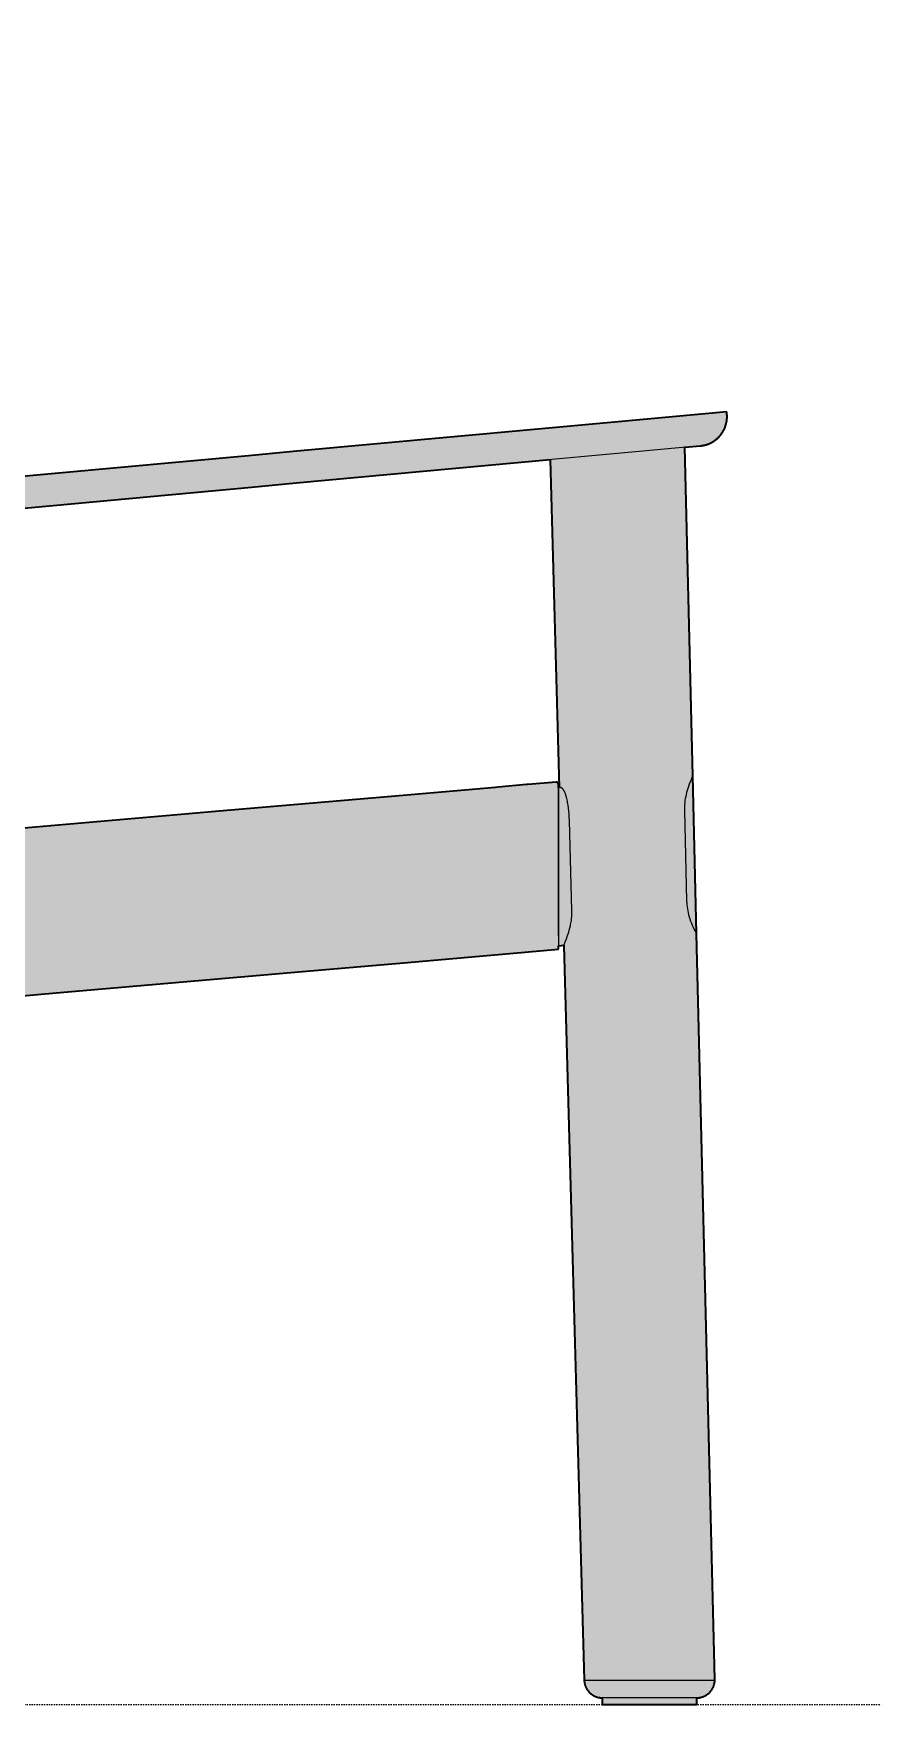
# Model space of a CAD drawing. Header units: millimetres. Extents: x 0 to 1829, y -942 to 742.
# Drawn here: x 1452 to 1829, y 0 to 742 of the extents above; entities that cross this region are included whole.
import ezdxf

# ---------------------------------------------------------------- set-up
doc = ezdxf.new("R2010")
doc.units = ezdxf.units.MM
doc.linetypes.add('Dots', pattern=[1, 0, -1])
doc.layers.add('Blocks', color=7, linetype='Continuous')
doc.layers.add('Blocks$Fill', color=7, linetype='Continuous', true_color=0xffffff)
for name, color, linetype, lineweight, true_color in [('Blocks$Inner', 7, 'Continuous', 25, 0x007f00), ('Blocks$Outline', 7, 'Continuous', 35, 0xff3f3f), ('Groud', 7, 'Dots', 25, 0x243775)]:
    doc.layers.add(name, color=color, linetype=linetype, lineweight=lineweight, true_color=true_color)

# ---------------------------------------------------------------- blocks, each defined once
blk = doc.blocks.new('Bernard Lounge Chair Side')
at = {"layer": 'Blocks$Fill', "extrusion": (0, 0, -1)}
h = blk.add_hatch(color=256, dxfattribs=at)
h.paths.add_polyline_path([(-79.19, 741.76), (-79.13, 741.76), (-79.06, 741.76), (-78.99, 741.75), (-78.92, 741.75), (-78.85, 741.74), (-78.78, 741.74), (-78.71, 741.73), (-78.64, 741.72), (-78.57, 741.71), (-78.43, 741.68), (-78.28, 741.65), (-78.13, 741.61), (-77.98, 741.57), (-77.82, 741.53), (-77.67, 741.47), (-77.34, 741.35), (-77.01, 741.22), (-76.68, 741.09), (-76.36, 740.94), (-76.04, 740.79), (-75.72, 740.63), (-75.41, 740.47), (-75.1, 740.29), (-74.8, 740.11), (-74.5, 739.92), (-74.2, 739.73), (-73.91, 739.53), (-73.62, 739.32), (-73.34, 739.1), (-73.07, 738.88), (-72.79, 738.65), (-72.51, 738.4), (-72.23, 738.14), (-71.96, 737.87), (-71.69, 737.59), (-71.44, 737.31), (-71.19, 737.02), (-70.94, 736.73), (-70.71, 736.43), (-70.48, 736.12), (-70.26, 735.81), (-70.04, 735.49), (-69.84, 735.17), (-69.64, 734.84), (-69.45, 734.51), (-69.27, 734.17), (-69.1, 733.83), (-68.94, 733.48), (-68.79, 733.13), (-68.64, 732.77), (-68.51, 732.42), (-68.38, 732.05), (-68.27, 731.69), (-68.16, 731.32), (-68.06, 730.95), (-67.98, 730.58), (-67.9, 730.2), (-67.83, 729.82), (-67.77, 729.45), (-67.72, 729.07), (-67.68, 728.69), (-67.65, 728.31), (-67.63, 727.92), (-67.62, 727.77), (-67.62, 727.61), (-67.62, 727.29), (-67.64, 726.94), (-67.66, 726.59), (-67.69, 726.22), (-67.73, 725.84), (-67.78, 725.46), (-67.83, 725.08), (-67.89, 724.69), (-67.96, 724.31), (-68.03, 723.94), (-68.11, 723.58), (-68.2, 723.23), (-68.29, 722.9), (-68.38, 722.59), (-68.48, 722.29), (-68.56, 722.06), (-68.96, 720.91), (-71.06, 714.91), (-72.97, 709.43), (-77.97, 695.11), (-78.22, 694.4), (-85.55, 673.67), (-93.23, 653.09), (-95.48, 647.57), (-99.72, 637.76), (-104.29, 628.03), (-106.71, 623.21), (-108.95, 618.94), (-111.15, 614.93), (-111.19, 614.86), (-111.22, 614.8), (-114.57, 609), (-115.44, 609.49), (-115.87, 608.73), (-116.37, 607.88), (-117.52, 606.06), (-117.74, 605.74), (-101.22, 363.14), (-96.4, 292.45), (-77.75, 18.56), (-77.27, 11.56), (-77.26, 11.37), (-77.25, 11.19), (-77.25, 11.01), (-77.25, 10.83), (-77.26, 10.63), (-77.27, 10.44), (-77.29, 10.25), (-77.31, 10.05), (-77.34, 9.85), (-77.37, 9.66), (-77.4, 9.46), (-77.45, 9.26), (-77.49, 9.06), (-77.55, 8.86), (-77.6, 8.67), (-77.67, 8.47), (-77.74, 8.27), (-77.81, 8.08), (-77.89, 7.88), (-77.97, 7.69), (-78.07, 7.5), (-78.16, 7.31), (-78.26, 7.12), (-78.37, 6.93), (-78.48, 6.75), (-78.6, 6.57), (-78.72, 6.39), (-78.85, 6.21), (-78.98, 6.04), (-79.12, 5.87), (-79.26, 5.71), (-79.4, 5.55), (-79.55, 5.39), (-79.71, 5.24), (-79.87, 5.09), (-80.03, 4.95), (-80.2, 4.81), (-80.36, 4.67), (-80.54, 4.54), (-80.71, 4.42), (-80.89, 4.3), (-81.07, 4.19), (-81.25, 4.08), (-81.44, 3.97), (-81.62, 3.88), (-81.81, 3.78), (-82, 3.69), (-82.2, 3.61), (-82.39, 3.54), (-82.58, 3.47), (-82.77, 3.4), (-82.97, 3.34), (-83.16, 3.28), (-83.35, 3.23), (-83.55, 3.19), (-83.74, 3.15), (-83.93, 3.12), (-84.12, 3.09), (-84.31, 3.06), (-84.51, 3.04), (-84.69, 3.03), (-84.88, 3.01), (-85.06, 3.01), (-85.25, 3.01), (-85.25, 0.01), (-127.12, 0.01), (-127.24, 0.01), (-127.24, 3.01), (-127.58, 3.01), (-127.76, 3.02), (-127.93, 3.04), (-128.11, 3.05), (-128.29, 3.07), (-128.46, 3.1), (-128.64, 3.13), (-128.82, 3.16), (-129, 3.2), (-129.18, 3.24), (-129.35, 3.29), (-129.53, 3.34), (-129.71, 3.4), (-129.89, 3.46), (-130.07, 3.52), (-130.24, 3.59), (-130.42, 3.67), (-130.59, 3.74), (-130.77, 3.83), (-130.94, 3.91), (-131.11, 4.01), (-131.28, 4.1), (-131.45, 4.2), (-131.61, 4.31), (-131.77, 4.42), (-131.93, 4.53), (-132.09, 4.64), (-132.24, 4.77), (-132.4, 4.89), (-132.54, 5.02), (-132.69, 5.15), (-132.83, 5.29), (-132.97, 5.43), (-133.11, 5.57), (-133.24, 5.72), (-133.37, 5.86), (-133.49, 6.02), (-133.61, 6.17), (-133.73, 6.33), (-133.84, 6.49), (-133.95, 6.65), (-134.05, 6.81), (-134.15, 6.98), (-134.24, 7.15), (-134.33, 7.31), (-134.42, 7.49), (-134.5, 7.66), (-134.58, 7.83), (-134.65, 8), (-134.72, 8.18), (-134.78, 8.36), (-134.84, 8.53), (-134.9, 8.71), (-134.95, 8.88), (-135, 9.06), (-135.04, 9.23), (-135.08, 9.41), (-135.11, 9.58), (-135.14, 9.76), (-135.17, 9.93), (-135.19, 10.09), (-135.2, 10.26), (-135.22, 10.43), (-135.7, 17.44), (-155.78, 297.59), (-182.01, 299.85), (-182.01, 297.3), (-271.16, 305.41), (-321.71, 310.01), (-362.01, 313.67), (-386.92, 315.94), (-491.15, 324.95), (-542.89, 329.42), (-594.99, 333.93), (-609.99, 335.34), (-609.99, 336.33), (-609.99, 336.82), (-612.32, 337.02), (-612.29, 336.96), (-612.29, 336.95), (-621.41, 10.81), (-621.41, 10.63), (-621.42, 10.46), (-621.44, 10.28), (-621.46, 10.1), (-621.48, 9.92), (-621.51, 9.74), (-621.54, 9.56), (-621.58, 9.38), (-621.62, 9.19), (-621.66, 9.01), (-621.71, 8.83), (-621.77, 8.65), (-621.83, 8.46), (-621.89, 8.28), (-621.96, 8.1), (-622.03, 7.92), (-622.11, 7.74), (-622.19, 7.56), (-622.28, 7.38), (-622.37, 7.21), (-622.47, 7.03), (-622.57, 6.86), (-622.68, 6.69), (-622.79, 6.52), (-622.9, 6.36), (-623.02, 6.19), (-623.15, 6.03), (-623.28, 5.88), (-623.41, 5.72), (-623.54, 5.57), (-623.68, 5.42), (-623.83, 5.28), (-623.97, 5.14), (-624.13, 5), (-624.28, 4.87), (-624.44, 4.74), (-624.6, 4.62), (-624.76, 4.5), (-624.93, 4.38), (-625.09, 4.27), (-625.26, 4.17), (-625.44, 4.06), (-625.61, 3.97), (-625.79, 3.87), (-625.97, 3.79), (-626.14, 3.7), (-626.32, 3.62), (-626.51, 3.55), (-626.69, 3.48), (-626.87, 3.42), (-627.05, 3.36), (-627.24, 3.3), (-627.42, 3.25), (-627.6, 3.21), (-627.79, 3.17), (-627.97, 3.13), (-628.15, 3.1), (-628.34, 3.07), (-628.52, 3.05), (-628.7, 3.03), (-628.88, 3.02), (-628.89, 3.02), (-629.05, 3.01), (-629.23, 3), (-629.41, 3), (-629.41, 0), (-671.43, 0), (-671.43, 3), (-671.62, 3), (-671.81, 3.01), (-672, 3.02), (-672.19, 3.04), (-672.38, 3.06), (-672.57, 3.08), (-672.76, 3.11), (-672.95, 3.15), (-673.14, 3.18), (-673.32, 3.23), (-673.51, 3.28), (-673.69, 3.33), (-673.87, 3.38), (-674.06, 3.44), (-674.24, 3.51), (-674.41, 3.58), (-674.6, 3.66), (-674.79, 3.74), (-674.98, 3.83), (-675.16, 3.93), (-675.35, 4.03), (-675.53, 4.13), (-675.7, 4.24), (-675.88, 4.35), (-676.05, 4.47), (-676.22, 4.59), (-676.38, 4.72), (-676.55, 4.85), (-676.7, 4.99), (-676.86, 5.12), (-677.01, 5.27), (-677.15, 5.41), (-677.3, 5.56), (-677.43, 5.72), (-677.57, 5.87), (-677.7, 6.03), (-677.83, 6.2), (-677.95, 6.37), (-678.07, 6.54), (-678.18, 6.71), (-678.29, 6.89), (-678.4, 7.07), (-678.5, 7.25), (-678.59, 7.44), (-678.68, 7.63), (-678.77, 7.81), (-678.85, 8.01), (-678.92, 8.2), (-678.99, 8.38), (-679.05, 8.56), (-679.1, 8.74), (-679.15, 8.92), (-679.2, 9.11), (-679.24, 9.3), (-679.28, 9.48), (-679.32, 9.67), (-679.35, 9.86), (-679.37, 10.05), (-679.39, 10.24), (-679.41, 10.43), (-679.42, 10.62), (-679.43, 10.81), (-679.43, 11.01), (-679.43, 11.2), (-671.32, 342.11), (-671.24, 342.26), (-669.61, 412.23), (-666.04, 558.08), (-673.05, 558.73), (-673.36, 558.76), (-673.67, 558.8), (-673.98, 558.85), (-674.3, 558.9), (-674.61, 558.97), (-674.92, 559.04), (-675.22, 559.11), (-675.53, 559.2), (-675.84, 559.3), (-676.14, 559.4), (-676.45, 559.51), (-676.75, 559.62), (-677.04, 559.75), (-677.34, 559.88), (-677.63, 560.02), (-677.92, 560.17), (-678.2, 560.32), (-678.48, 560.48), (-678.76, 560.65), (-679.03, 560.83), (-679.29, 561.01), (-679.56, 561.19), (-679.81, 561.39), (-680.06, 561.59), (-680.31, 561.79), (-680.55, 562), (-680.78, 562.22), (-681.01, 562.44), (-681.23, 562.66), (-681.45, 562.89), (-681.66, 563.12), (-681.86, 563.36), (-682.05, 563.6), (-682.25, 563.85), (-682.43, 564.1), (-682.61, 564.36), (-682.79, 564.63), (-682.96, 564.9), (-683.12, 565.17), (-683.28, 565.45), (-683.43, 565.73), (-683.57, 566.02), (-683.71, 566.31), (-683.83, 566.61), (-683.96, 566.9), (-684.07, 567.21), (-684.18, 567.51), (-684.28, 567.82), (-684.37, 568.13), (-684.45, 568.44), (-684.53, 568.75), (-684.6, 569.07), (-684.66, 569.39), (-684.71, 569.7), (-684.76, 570.02), (-684.79, 570.34), (-684.82, 570.66), (-684.84, 570.98), (-684.86, 571.29), (-684.86, 571.61), (-684.86, 571.93), (-684.85, 572.24), (-684.83, 572.55), (-684.81, 572.86), (-684.72, 573.86), (-634.93, 569.28), (-492.2, 556.16), (-472.29, 554.33), (-329.56, 541.2), (-309.38, 539.45), (-299.34, 538.76), (-289.28, 538.28), (-279.22, 538.07), (-269.17, 538.15), (-264.16, 538.33), (-259.16, 538.59), (-254.18, 538.95), (-249.22, 539.41), (-244.29, 539.98), (-239.4, 540.65), (-234.56, 541.44), (-229.76, 542.34), (-225.01, 543.35), (-220.33, 544.48), (-215.72, 545.74), (-211.18, 547.11), (-206.71, 548.61), (-202.33, 550.22), (-198.04, 551.97), (-193.83, 553.84), (-189.71, 555.83), (-185.68, 557.96), (-181.74, 560.21), (-177.89, 562.59), (-174.12, 565.11), (-170.44, 567.76), (-169.34, 568.61), (-168.4, 570.06), (-167.31, 571.64), (-164.85, 575.01), (-151.01, 592.72), (-148.83, 595.73), (-147.92, 597.05), (-145.41, 600.86), (-143.97, 603.16), (-139.26, 610.98), (-132.19, 623.53), (-127.57, 632.21), (-122, 643.24), (-119.27, 648.85), (-113.79, 660.62), (-113.15, 662.22), (-111.52, 666.27), (-106.63, 678.38), (-106.22, 679.39), (-101.71, 690.46), (-97.59, 700.49), (-96.77, 702.5), (-91.82, 714.52), (-86.88, 726.55), (-84.41, 732.57), (-84.03, 733.5), (-81.29, 740.23), (-81.26, 740.3), (-81.23, 740.37), (-81.2, 740.44), (-81.17, 740.51), (-81.13, 740.57), (-81.1, 740.63), (-81.06, 740.69), (-81.03, 740.75), (-80.99, 740.81), (-80.95, 740.86), (-80.91, 740.92), (-80.87, 740.97), (-80.83, 741.02), (-80.79, 741.07), (-80.74, 741.12), (-80.7, 741.16), (-80.65, 741.2), (-80.61, 741.25), (-80.56, 741.28), (-80.51, 741.32), (-80.46, 741.36), (-80.41, 741.39), (-80.36, 741.43), (-80.31, 741.46), (-80.26, 741.49), (-80.21, 741.52), (-80.15, 741.54), (-80.1, 741.57), (-80.04, 741.59), (-79.99, 741.61), (-79.93, 741.63), (-79.87, 741.65), (-79.82, 741.67), (-79.76, 741.69), (-79.7, 741.7), (-79.64, 741.71), (-79.57, 741.72), (-79.51, 741.73), (-79.45, 741.74), (-79.39, 741.75), (-79.32, 741.75), (-79.26, 741.75)], flags=0)
h.paths.add_polyline_path([(-330.84, 527.26), (-473.57, 540.38), (-493.48, 542.22), (-606.26, 552.59), (-610.33, 407.11), (-609.99, 407.08), (-609.99, 407.62), (-609.99, 407.81), (-609.98, 408), (-609.97, 408.18), (-609.96, 408.27), (-609.95, 408.36), (-609.94, 408.44), (-609.93, 408.52), (-609.92, 408.6), (-609.9, 408.68), (-609.89, 408.71), (-609.88, 408.75), (-609.87, 408.78), (-609.86, 408.82), (-609.85, 408.85), (-609.84, 408.89), (-609.82, 408.92), (-609.81, 408.95), (-609.8, 408.98), (-609.78, 409.01), (-609.77, 409.04), (-609.75, 409.07), (-609.74, 409.1), (-609.73, 409.11), (-609.72, 409.12), (-609.71, 409.13), (-609.7, 409.15), (-609.69, 409.16), (-609.68, 409.17), (-609.67, 409.18), (-609.66, 409.2), (-609.65, 409.21), (-609.64, 409.22), (-609.63, 409.23), (-609.62, 409.24), (-609.61, 409.25), (-609.6, 409.26), (-609.59, 409.27), (-609.57, 409.28), (-609.56, 409.29), (-609.55, 409.3), (-609.54, 409.31), (-609.53, 409.32), (-609.51, 409.32), (-609.5, 409.33), (-609.49, 409.34), (-609.47, 409.35), (-609.46, 409.36), (-609.45, 409.36), (-609.43, 409.37), (-609.42, 409.38), (-609.4, 409.38), (-609.39, 409.39), (-609.37, 409.39), (-609.36, 409.4), (-609.34, 409.4), (-609.33, 409.41), (-609.31, 409.41), (-609.3, 409.42), (-609.28, 409.42), (-609.26, 409.42), (-609.25, 409.43), (-609.23, 409.43), (-609.21, 409.43), (-609.19, 409.44), (-609.18, 409.44), (-609.16, 409.44), (-609.14, 409.44), (-609.12, 409.44), (-609.08, 409.44), (-609.04, 409.44), (-609, 409.44), (-608.96, 409.44), (-596.43, 408.4), (-595.78, 408.34), (-583.19, 407.22), (-582.04, 407.12), (-568.36, 405.92), (-554.67, 404.73), (-540.99, 403.56), (-459.3, 396.5), (-445.73, 395.32), (-432.18, 394.14), (-418.61, 392.97), (-364.13, 388.22), (-350.41, 386.94), (-345.84, 386.52), (-336.69, 385.68), (-322.98, 384.43), (-309.28, 383.18), (-295.6, 381.94), (-281.94, 380.69), (-268.3, 379.44), (-261.49, 378.82), (-256.95, 378.4), (-254.68, 378.19), (-247.87, 377.56), (-241.08, 376.94), (-235.5, 376.45), (-207.4, 373.93), (-205.56, 373.79), (-188.22, 371.89), (-186.58, 371.77), (-185.47, 371.71), (-184.64, 371.67), (-183.8, 371.66), (-182.96, 371.66), (-182.13, 371.69), (-181.97, 371.86), (-181.82, 372.02), (-181.67, 372.2), (-179.99, 374.39), (-179.69, 374.8), (-179.42, 375.17), (-179.16, 375.56), (-179.04, 375.75), (-178.92, 375.95), (-178.81, 376.15), (-178.7, 376.35), (-178.31, 377.11), (-177.94, 377.87), (-177.59, 378.66), (-177.25, 379.46), (-176.92, 380.27), (-176.61, 381.09), (-176.32, 381.93), (-176.04, 382.79), (-175.77, 383.65), (-175.51, 384.53), (-175.04, 386.32), (-174.62, 388.15), (-174.25, 390.02), (-173.92, 391.93), (-173.64, 393.87), (-173.41, 395.84), (-173.22, 397.84), (-173.06, 399.87), (-172.95, 401.91), (-172.82, 406.04), (-172.83, 410.22), (-172.95, 414.4), (-173.17, 418.58), (-173.48, 422.72), (-174.29, 430.77), (-175.28, 438.35), (-177.71, 456.62), (-178.72, 467.01), (-179.72, 480.73), (-180.31, 492.23), (-180.58, 503.8), (-180.38, 524.2), (-180.07, 532.13), (-179.71, 537.69), (-179.46, 540.58), (-179.18, 543.17), (-178.83, 545.75), (-181.07, 544.56), (-183.4, 543.4), (-185.82, 542.26), (-188.33, 541.16), (-190.93, 540.08), (-193.59, 539.04), (-199.12, 537.04), (-204.88, 535.16), (-210.82, 533.42), (-216.89, 531.81), (-223.06, 530.34), (-229.27, 529.02), (-235.48, 527.84), (-241.64, 526.81), (-247.71, 525.94), (-253.64, 525.24), (-259.39, 524.69), (-264.9, 524.32), (-270.13, 524.13), (-281.01, 524.08), (-291.12, 524.34), (-301.17, 524.85), (-314.86, 525.84)], flags=0)
at = {"layer": 'Blocks$Inner'}
for points in [[(329.56, 541.2), (472.29, 554.33), (492.2, 556.16), (634.93, 569.28), (684.72, 573.86), (684.81, 572.86), (684.83, 572.55), (684.85, 572.24), (684.86, 571.93), (684.86, 571.61), (684.86, 571.29), (684.84, 570.98), (684.82, 570.66), (684.79, 570.34), (684.76, 570.02), (684.71, 569.7), (684.66, 569.39), (684.6, 569.07), (684.53, 568.75), (684.45, 568.44), (684.37, 568.13), (684.28, 567.82), (684.18, 567.51), (684.07, 567.21), (683.96, 566.9), (683.83, 566.61), (683.71, 566.31), (683.57, 566.02), (683.43, 565.73), (683.28, 565.45), (683.12, 565.17), (682.96, 564.9), (682.79, 564.63), (682.61, 564.36), (682.43, 564.1), (682.25, 563.85), (682.05, 563.6), (681.86, 563.36), (681.66, 563.12), (681.45, 562.89), (681.23, 562.66), (681.01, 562.44), (680.78, 562.22), (680.55, 562), (680.31, 561.79), (680.06, 561.59), (679.81, 561.39), (679.56, 561.19), (679.29, 561.01), (679.03, 560.83), (678.76, 560.65), (678.48, 560.48), (678.2, 560.32), (677.92, 560.17), (677.63, 560.02), (677.34, 559.88), (677.04, 559.75), (676.75, 559.62), (676.45, 559.51), (676.14, 559.4), (675.84, 559.3), (675.53, 559.2), (675.22, 559.11), (674.92, 559.04), (674.61, 558.97), (674.3, 558.9), (673.98, 558.85), (673.67, 558.8), (673.36, 558.76), (673.05, 558.73), (636.21, 555.34), (493.48, 542.22), (473.57, 540.38), (330.84, 527.26)], [(666.04, 558.08), (669.61, 412.23), (671.24, 342.26)], [(614.81, 392.38), (614.75, 393.8), (614.67, 395.21), (614.56, 396.58), (614.42, 397.93), (614.26, 399.22), (614.06, 400.45), (613.95, 401.04), (613.83, 401.61), (613.71, 402.16), (613.57, 402.69), (613.43, 403.2), (613.28, 403.68), (613.13, 404.14), (613.05, 404.35), (612.96, 404.57), (612.88, 404.77), (612.79, 404.97), (612.7, 405.16), (612.61, 405.34), (612.51, 405.51), (612.42, 405.68), (612.32, 405.84), (612.27, 405.91), (612.22, 405.98), (612.17, 406.06), (612.12, 406.13), (612.07, 406.19), (612.01, 406.26), (611.96, 406.32), (611.91, 406.38), (611.85, 406.44), (611.8, 406.5), (611.75, 406.55), (611.69, 406.6), (611.63, 406.65), (611.58, 406.7), (611.52, 406.74), (611.46, 406.79), (611.4, 406.83), (611.35, 406.86), (611.29, 406.9), (611.26, 406.91), (611.23, 406.93), (611.2, 406.95), (611.17, 406.96), (611.14, 406.97), (611.11, 406.99), (611.08, 407), (611.04, 407.01), (611.01, 407.02), (610.98, 407.03), (610.95, 407.04), (610.92, 407.05), (610.89, 407.06), (610.86, 407.07), (610.83, 407.08), (610.79, 407.09), (610.76, 407.09), (610.73, 407.1), (610.7, 407.1), (610.66, 407.11), (610.63, 407.11), (610.6, 407.11), (610.57, 407.12), (610.53, 407.12), (610.5, 407.12), (610.47, 407.12), (610.43, 407.12), (610.4, 407.12), (610.37, 407.11), (610.33, 407.11), (606.26, 552.59)], [(364.13, 388.22), (418.61, 392.97), (432.18, 394.14), (445.73, 395.32), (459.3, 396.5), (540.99, 403.56), (554.67, 404.73), (568.36, 405.92), (582.04, 407.12), (583.19, 407.22), (595.78, 408.34), (596.43, 408.4), (608.96, 409.44), (609, 409.44), (609.04, 409.44), (609.08, 409.44), (609.12, 409.44), (609.14, 409.44), (609.16, 409.44), (609.18, 409.44), (609.19, 409.44), (609.21, 409.43), (609.23, 409.43), (609.25, 409.43), (609.26, 409.42), (609.28, 409.42), (609.3, 409.42), (609.31, 409.41), (609.33, 409.41), (609.34, 409.4), (609.36, 409.4), (609.37, 409.39), (609.39, 409.39), (609.4, 409.38), (609.42, 409.38), (609.43, 409.37), (609.45, 409.36), (609.46, 409.36), (609.47, 409.35), (609.49, 409.34), (609.5, 409.33), (609.51, 409.32), (609.53, 409.32), (609.54, 409.31), (609.55, 409.3), (609.56, 409.29), (609.57, 409.28), (609.59, 409.27), (609.6, 409.26), (609.61, 409.25), (609.62, 409.24), (609.63, 409.23), (609.64, 409.22), (609.65, 409.21), (609.66, 409.2), (609.67, 409.18), (609.68, 409.17), (609.69, 409.16), (609.7, 409.15), (609.71, 409.13), (609.72, 409.12), (609.73, 409.11), (609.74, 409.1), (609.75, 409.07), (609.77, 409.04), (609.78, 409.01), (609.8, 408.98), (609.81, 408.95), (609.82, 408.92), (609.84, 408.89), (609.85, 408.85), (609.86, 408.82), (609.87, 408.78), (609.88, 408.75), (609.89, 408.71), (609.9, 408.68), (609.92, 408.6), (609.93, 408.52), (609.94, 408.44), (609.95, 408.36), (609.96, 408.27), (609.97, 408.18), (609.98, 408), (609.99, 407.81), (609.99, 407.62), (609.99, 393.83), (609.99, 392.43), (609.99, 348.77), (609.99, 343.48), (609.99, 336.33), (609.99, 335.34), (594.99, 333.93), (542.89, 329.42), (491.15, 324.95), (386.92, 315.94), (362.01, 313.67)], [(669.61, 412.23), (669.6, 412.22), (669.27, 411.5), (668.85, 410.51), (668.44, 409.51), (668.08, 408.54), (667.73, 407.57), (667.43, 406.66), (667.15, 405.73), (666.9, 404.8), (666.67, 403.86), (666.48, 402.99), (666.31, 402.1), (666.18, 401.21), (666.07, 400.32), (665.99, 399.46), (665.94, 398.59), (665.91, 397.72), (665.92, 396.85), (666.89, 356.78), (666.9, 356.33), (666.93, 355.87), (666.96, 355.42), (667, 354.96), (667.09, 354.09), (667.22, 353.23), (667.39, 352.31), (667.58, 351.41), (667.81, 350.51), (668.06, 349.62), (668.36, 348.69), (668.69, 347.77), (669.04, 346.87), (669.41, 345.97), (669.84, 345.01), (670.29, 344.07), (670.79, 343.1), (671.32, 342.11), (679.43, 11.2), (679.43, 11.01), (679.43, 10.81), (679.42, 10.62), (679.41, 10.43), (679.39, 10.24), (679.37, 10.05), (679.35, 9.86), (679.32, 9.67), (679.28, 9.48), (679.24, 9.3), (679.2, 9.11), (679.15, 8.92), (679.1, 8.74), (679.05, 8.56), (678.99, 8.38), (678.92, 8.2), (678.85, 8.01), (678.77, 7.81), (678.68, 7.63), (678.59, 7.44), (678.5, 7.25), (678.4, 7.07), (678.29, 6.89), (678.18, 6.71), (678.07, 6.54), (677.95, 6.37), (677.83, 6.2), (677.7, 6.03), (677.57, 5.87), (677.43, 5.72), (677.3, 5.56), (677.15, 5.41), (677.01, 5.27), (676.86, 5.12), (676.7, 4.99), (676.55, 4.85), (676.38, 4.72), (676.22, 4.59), (676.05, 4.47), (675.88, 4.35), (675.7, 4.24), (675.53, 4.13), (675.35, 4.03), (675.16, 3.93), (674.98, 3.83), (674.79, 3.74), (674.6, 3.66), (674.41, 3.58), (674.24, 3.51), (674.06, 3.44), (673.87, 3.38), (673.69, 3.33), (673.51, 3.28), (673.32, 3.23), (673.14, 3.18), (672.95, 3.15), (672.76, 3.11), (672.57, 3.08), (672.38, 3.06), (672.19, 3.04), (672, 3.02), (671.81, 3.01), (671.62, 3), (671.43, 3), (629.41, 3), (629.23, 3), (629.05, 3.01), (628.89, 3.02), (628.73, 3.03), (628.57, 3.04), (628.4, 3.06), (628.24, 3.09), (628.08, 3.11), (627.92, 3.14), (627.76, 3.17), (627.6, 3.21), (627.44, 3.25), (627.28, 3.29), (627.12, 3.33), (626.97, 3.38), (626.81, 3.43), (626.66, 3.49), (626.51, 3.54), (626.26, 3.64), (626.03, 3.75)], [(609.99, 341.36), (609.99, 407.08), (610.33, 407.11)], [(629.05, 3.01), (628.88, 3.02), (628.7, 3.03), (628.52, 3.05), (628.34, 3.07), (628.15, 3.1), (627.97, 3.13), (627.79, 3.17), (627.6, 3.21), (627.42, 3.25), (627.24, 3.3), (627.05, 3.36), (626.87, 3.42), (626.69, 3.48), (626.51, 3.55), (626.32, 3.62), (626.14, 3.7), (625.97, 3.79), (625.79, 3.87), (625.61, 3.97), (625.44, 4.06), (625.26, 4.17), (625.09, 4.27), (624.93, 4.38), (624.76, 4.5), (624.6, 4.62), (624.44, 4.74), (624.28, 4.87), (624.13, 5), (623.97, 5.14), (623.83, 5.28), (623.68, 5.42), (623.54, 5.57), (623.41, 5.72), (623.28, 5.88), (623.15, 6.03), (623.02, 6.19), (622.9, 6.36), (622.79, 6.52), (622.68, 6.69), (622.57, 6.86), (622.47, 7.03), (622.37, 7.21), (622.28, 7.38), (622.19, 7.56), (622.11, 7.74), (622.03, 7.92), (621.96, 8.1), (621.89, 8.28), (621.83, 8.46), (621.77, 8.65), (621.71, 8.83), (621.66, 9.01), (621.62, 9.19), (621.58, 9.38), (621.54, 9.56), (621.51, 9.74), (621.48, 9.92), (621.46, 10.1), (621.44, 10.28), (621.42, 10.46), (621.41, 10.63), (621.41, 10.81), (612.29, 336.95), (612.29, 336.96), (612.99, 338.55), (613.52, 339.86), (614.04, 341.29), (614.3, 342.05), (614.55, 342.85), (614.8, 343.71), (615.06, 344.7), (615.28, 345.64), (615.39, 346.19), (615.5, 346.78), (615.61, 347.41), (615.71, 348.09), (615.8, 348.86), (615.88, 349.75), (615.91, 350.26), (615.94, 351.15), (615.94, 351.89), (615.93, 352.33), (614.81, 392.38), (614.81, 392.44)], [(609.99, 336.82), (612.32, 337.02)], [(621.41, 10.81), (679.43, 10.81)], [(671.43, 3), (671.43, 0), (671.43, 0), (671.43, 0), (629.41, 0), (629.41, 3)]]:
    blk.add_lwpolyline(points, dxfattribs=at)
at = {"layer": 'Blocks$Outline'}
for points in [[(684.72, 573.86), (634.93, 569.28)], [(684.81, 572.86), (684.72, 573.86)], [(684.83, 572.55), (684.81, 572.86)], [(684.85, 572.24), (684.83, 572.55)], [(684.84, 570.98), (684.86, 571.29)], [(684.86, 571.93), (684.85, 572.24)], [(684.86, 571.61), (684.86, 571.93)], [(684.86, 571.29), (684.86, 571.61)], [(634.93, 569.28), (492.2, 556.16)], [(682.05, 563.6), (682.25, 563.85)], [(682.25, 563.85), (682.43, 564.1)], [(682.43, 564.1), (682.61, 564.36)], [(682.61, 564.36), (682.79, 564.63)], [(682.79, 564.63), (682.96, 564.9)], [(682.96, 564.9), (683.12, 565.17)], [(683.12, 565.17), (683.28, 565.45)], [(683.28, 565.45), (683.43, 565.73)], [(683.43, 565.73), (683.57, 566.02)], [(683.57, 566.02), (683.71, 566.31)], [(683.71, 566.31), (683.83, 566.61)], [(683.83, 566.61), (683.96, 566.9)], [(683.96, 566.9), (684.07, 567.21)], [(684.07, 567.21), (684.18, 567.51)], [(684.18, 567.51), (684.28, 567.82)], [(684.28, 567.82), (684.37, 568.13)], [(684.37, 568.13), (684.45, 568.44)], [(684.45, 568.44), (684.53, 568.75)], [(684.53, 568.75), (684.6, 569.07)], [(684.6, 569.07), (684.66, 569.39)], [(684.66, 569.39), (684.71, 569.7)], [(684.71, 569.7), (684.76, 570.02)], [(684.76, 570.02), (684.79, 570.34)], [(684.79, 570.34), (684.82, 570.66)], [(684.82, 570.66), (684.84, 570.98)], [(666.04, 558.08), (673.05, 558.73)], [(669.61, 412.23), (666.04, 558.08)], [(673.05, 558.73), (673.36, 558.76)], [(673.36, 558.76), (673.67, 558.8)], [(673.67, 558.8), (673.98, 558.85)], [(673.98, 558.85), (674.3, 558.9)], [(674.3, 558.9), (674.61, 558.97)], [(674.61, 558.97), (674.92, 559.04)], [(674.92, 559.04), (675.22, 559.11)], [(675.22, 559.11), (675.53, 559.2)], [(675.53, 559.2), (675.84, 559.3)], [(675.84, 559.3), (676.14, 559.4)], [(676.14, 559.4), (676.45, 559.51)], [(676.45, 559.51), (676.75, 559.62)], [(676.75, 559.62), (677.04, 559.75)], [(677.04, 559.75), (677.34, 559.88)], [(677.34, 559.88), (677.63, 560.02)], [(677.63, 560.02), (677.92, 560.17)], [(677.92, 560.17), (678.2, 560.32)], [(678.2, 560.32), (678.48, 560.48)], [(678.48, 560.48), (678.76, 560.65)], [(678.76, 560.65), (679.03, 560.83)], [(679.03, 560.83), (679.29, 561.01)], [(679.29, 561.01), (679.56, 561.19)], [(679.56, 561.19), (679.81, 561.39)], [(679.81, 561.39), (680.06, 561.59)], [(680.06, 561.59), (680.31, 561.79)], [(680.31, 561.79), (680.55, 562)], [(680.55, 562), (680.78, 562.22)], [(680.78, 562.22), (681.01, 562.44)], [(681.01, 562.44), (681.23, 562.66)], [(681.23, 562.66), (681.45, 562.89)], [(681.45, 562.89), (681.66, 563.12)], [(681.66, 563.12), (681.86, 563.36)], [(681.86, 563.36), (682.05, 563.6)], [(472.29, 554.33), (329.56, 541.2)], [(492.2, 556.16), (472.29, 554.33)], [(493.48, 542.22), (606.26, 552.59)], [(606.26, 552.59), (610.33, 407.11)], [(473.57, 540.38), (493.48, 542.22)], [(330.84, 527.26), (473.57, 540.38)], [(595.78, 408.34), (583.19, 407.22)], [(596.43, 408.4), (595.78, 408.34)], [(608.96, 409.44), (596.43, 408.4)], [(609, 409.44), (608.96, 409.44)], [(609.04, 409.44), (609, 409.44)], [(609.08, 409.44), (609.04, 409.44)], [(609.12, 409.44), (609.08, 409.44)], [(609.14, 409.44), (609.12, 409.44)], [(609.16, 409.44), (609.14, 409.44)], [(609.18, 409.44), (609.16, 409.44)], [(609.19, 409.44), (609.18, 409.44)], [(609.21, 409.43), (609.19, 409.44)], [(609.23, 409.43), (609.21, 409.43)], [(609.25, 409.43), (609.23, 409.43)], [(609.26, 409.42), (609.25, 409.43)], [(609.28, 409.42), (609.26, 409.42)], [(609.3, 409.42), (609.28, 409.42)], [(609.31, 409.41), (609.3, 409.42)], [(609.33, 409.41), (609.31, 409.41)], [(609.34, 409.4), (609.33, 409.41)], [(609.36, 409.4), (609.34, 409.4)], [(609.37, 409.39), (609.36, 409.4)], [(609.39, 409.39), (609.37, 409.39)], [(609.4, 409.38), (609.39, 409.39)], [(609.42, 409.38), (609.4, 409.38)], [(609.43, 409.37), (609.42, 409.38)], [(609.45, 409.36), (609.43, 409.37)], [(609.46, 409.36), (609.45, 409.36)], [(609.47, 409.35), (609.46, 409.36)], [(609.49, 409.34), (609.47, 409.35)], [(609.5, 409.33), (609.49, 409.34)], [(609.51, 409.32), (609.5, 409.33)], [(609.53, 409.32), (609.51, 409.32)], [(609.54, 409.31), (609.53, 409.32)], [(609.55, 409.3), (609.54, 409.31)], [(609.56, 409.29), (609.55, 409.3)], [(609.57, 409.28), (609.56, 409.29)], [(609.59, 409.27), (609.57, 409.28)], [(609.6, 409.26), (609.59, 409.27)], [(609.61, 409.25), (609.6, 409.26)], [(609.62, 409.24), (609.61, 409.25)], [(609.63, 409.23), (609.62, 409.24)], [(609.64, 409.22), (609.63, 409.23)], [(609.65, 409.21), (609.64, 409.22)], [(609.66, 409.2), (609.65, 409.21)], [(609.67, 409.18), (609.66, 409.2)], [(609.68, 409.17), (609.67, 409.18)], [(609.69, 409.16), (609.68, 409.17)], [(609.7, 409.15), (609.69, 409.16)], [(609.71, 409.13), (609.7, 409.15)], [(609.72, 409.12), (609.71, 409.13)], [(609.73, 409.11), (609.72, 409.12)], [(609.74, 409.1), (609.73, 409.11)], [(609.75, 409.07), (609.74, 409.1)], [(609.77, 409.04), (609.75, 409.07)], [(609.78, 409.01), (609.77, 409.04)], [(609.8, 408.98), (609.78, 409.01)], [(609.81, 408.95), (609.8, 408.98)], [(609.82, 408.92), (609.81, 408.95)], [(609.84, 408.89), (609.82, 408.92)], [(609.85, 408.85), (609.84, 408.89)], [(609.86, 408.82), (609.85, 408.85)], [(609.87, 408.78), (609.86, 408.82)], [(609.88, 408.75), (609.87, 408.78)], [(609.89, 408.71), (609.88, 408.75)], [(609.9, 408.68), (609.89, 408.71)], [(609.92, 408.6), (609.9, 408.68)], [(609.93, 408.52), (609.92, 408.6)], [(609.94, 408.44), (609.93, 408.52)], [(609.95, 408.36), (609.94, 408.44)], [(609.96, 408.27), (609.95, 408.36)], [(609.97, 408.18), (609.96, 408.27)], [(609.98, 408), (609.97, 408.18)], [(609.99, 407.81), (609.98, 408)], [(671.24, 342.26), (669.61, 412.23)], [(540.99, 403.56), (459.3, 396.5)], [(554.67, 404.73), (540.99, 403.56)], [(568.36, 405.92), (554.67, 404.73)], [(582.04, 407.12), (568.36, 405.92)], [(583.19, 407.22), (582.04, 407.12)], [(609.99, 407.62), (609.99, 407.81)], [(609.99, 407.08), (609.99, 407.62)], [(610.33, 407.11), (609.99, 407.08)], [(432.18, 394.14), (418.61, 392.97)], [(445.73, 395.32), (432.18, 394.14)], [(459.3, 396.5), (445.73, 395.32)], [(418.61, 392.97), (364.13, 388.22)], [(671.32, 342.11), (671.24, 342.26)], [(679.43, 11.2), (671.32, 342.11)], [(542.89, 329.42), (594.99, 333.93)], [(594.99, 333.93), (609.99, 335.34)], [(609.99, 336.82), (612.32, 337.02)], [(609.99, 336.33), (609.99, 336.82)], [(609.99, 335.34), (609.99, 336.33)], [(612.32, 337.02), (612.29, 336.96)], [(612.29, 336.96), (612.29, 336.95)], [(612.29, 336.95), (621.41, 10.81)], [(491.15, 324.95), (542.89, 329.42)], [(386.92, 315.94), (491.15, 324.95)], [(362.01, 313.67), (386.92, 315.94)], [(621.41, 10.81), (621.41, 10.63)], [(621.41, 10.63), (621.42, 10.46)], [(621.42, 10.46), (621.44, 10.28)], [(621.44, 10.28), (621.46, 10.1)], [(621.46, 10.1), (621.48, 9.92)], [(621.48, 9.92), (621.51, 9.74)], [(621.51, 9.74), (621.54, 9.56)], [(621.54, 9.56), (621.58, 9.38)], [(621.58, 9.38), (621.62, 9.19)], [(621.62, 9.19), (621.66, 9.01)], [(621.66, 9.01), (621.71, 8.83)], [(621.71, 8.83), (621.77, 8.65)], [(621.77, 8.65), (621.83, 8.46)], [(621.83, 8.46), (621.89, 8.28)], [(621.89, 8.28), (621.96, 8.1)], [(621.96, 8.1), (622.03, 7.92)], [(622.03, 7.92), (622.11, 7.74)], [(622.11, 7.74), (622.19, 7.56)], [(622.19, 7.56), (622.28, 7.38)], [(678.5, 7.25), (678.59, 7.44)], [(678.59, 7.44), (678.68, 7.63)], [(678.68, 7.63), (678.77, 7.81)], [(678.77, 7.81), (678.85, 8.01)], [(678.85, 8.01), (678.92, 8.2)], [(678.92, 8.2), (678.99, 8.38)], [(678.99, 8.38), (679.05, 8.56)], [(679.05, 8.56), (679.1, 8.74)], [(679.1, 8.74), (679.15, 8.92)], [(679.15, 8.92), (679.2, 9.11)], [(679.2, 9.11), (679.24, 9.3)], [(679.24, 9.3), (679.28, 9.48)], [(679.28, 9.48), (679.32, 9.67)], [(679.32, 9.67), (679.35, 9.86)], [(679.35, 9.86), (679.37, 10.05)], [(679.37, 10.05), (679.39, 10.24)], [(679.39, 10.24), (679.41, 10.43)], [(679.41, 10.43), (679.42, 10.62)], [(679.42, 10.62), (679.43, 10.81)], [(679.43, 11.01), (679.43, 11.2)], [(679.43, 10.81), (679.43, 11.01)], [(622.28, 7.38), (622.37, 7.21)], [(622.37, 7.21), (622.47, 7.03)], [(622.47, 7.03), (622.57, 6.86)], [(622.57, 6.86), (622.68, 6.69)], [(622.68, 6.69), (622.79, 6.52)], [(622.79, 6.52), (622.9, 6.36)], [(622.9, 6.36), (623.02, 6.19)], [(623.02, 6.19), (623.15, 6.03)], [(623.15, 6.03), (623.28, 5.88)], [(623.28, 5.88), (623.41, 5.72)], [(623.41, 5.72), (623.54, 5.57)], [(623.54, 5.57), (623.68, 5.42)], [(623.68, 5.42), (623.83, 5.28)], [(623.83, 5.28), (623.97, 5.14)], [(623.97, 5.14), (624.13, 5)], [(624.13, 5), (624.28, 4.87)], [(624.28, 4.87), (624.44, 4.74)], [(624.44, 4.74), (624.6, 4.62)], [(624.6, 4.62), (624.76, 4.5)], [(624.76, 4.5), (624.93, 4.38)], [(624.93, 4.38), (625.09, 4.27)], [(625.09, 4.27), (625.26, 4.17)], [(625.26, 4.17), (625.44, 4.06)], [(625.44, 4.06), (625.61, 3.97)], [(625.61, 3.97), (625.79, 3.87)], [(625.79, 3.87), (625.97, 3.79)], [(625.97, 3.79), (626.14, 3.7)], [(626.14, 3.7), (626.32, 3.62)], [(626.32, 3.62), (626.51, 3.55)], [(626.51, 3.55), (626.69, 3.48)], [(626.69, 3.48), (626.87, 3.42)], [(626.87, 3.42), (627.05, 3.36)], [(627.05, 3.36), (627.24, 3.3)], [(627.24, 3.3), (627.42, 3.25)], [(627.42, 3.25), (627.6, 3.21)], [(627.6, 3.21), (627.79, 3.17)], [(627.79, 3.17), (627.97, 3.13)], [(627.97, 3.13), (628.15, 3.1)], [(628.15, 3.1), (628.34, 3.07)], [(628.34, 3.07), (628.52, 3.05)], [(628.52, 3.05), (628.7, 3.03)], [(628.7, 3.03), (628.88, 3.02)], [(628.88, 3.02), (628.89, 3.02)], [(628.89, 3.02), (629.05, 3.01)], [(629.05, 3.01), (629.23, 3)], [(629.23, 3), (629.41, 3)], [(629.41, 3), (629.41, 0)], [(629.41, 0), (671.43, 0)], [(671.43, 0), (671.43, 3)], [(671.43, 3), (671.62, 3)], [(671.62, 3), (671.81, 3.01)], [(671.81, 3.01), (672, 3.02)], [(672, 3.02), (672.19, 3.04)], [(672.19, 3.04), (672.38, 3.06)], [(672.38, 3.06), (672.57, 3.08)], [(672.57, 3.08), (672.76, 3.11)], [(672.76, 3.11), (672.95, 3.15)], [(672.95, 3.15), (673.14, 3.18)], [(673.14, 3.18), (673.32, 3.23)], [(673.32, 3.23), (673.51, 3.28)], [(673.51, 3.28), (673.69, 3.33)], [(673.69, 3.33), (673.87, 3.38)], [(673.87, 3.38), (674.06, 3.44)], [(674.06, 3.44), (674.24, 3.51)], [(674.24, 3.51), (674.41, 3.58)], [(674.41, 3.58), (674.6, 3.66)], [(674.6, 3.66), (674.79, 3.74)], [(674.79, 3.74), (674.98, 3.83)], [(674.98, 3.83), (675.16, 3.93)], [(675.16, 3.93), (675.35, 4.03)], [(675.35, 4.03), (675.53, 4.13)], [(675.53, 4.13), (675.7, 4.24)], [(675.7, 4.24), (675.88, 4.35)], [(675.88, 4.35), (676.05, 4.47)], [(676.05, 4.47), (676.22, 4.59)], [(676.22, 4.59), (676.38, 4.72)], [(676.38, 4.72), (676.55, 4.85)], [(676.55, 4.85), (676.7, 4.99)], [(676.7, 4.99), (676.86, 5.12)], [(676.86, 5.12), (677.01, 5.27)], [(677.01, 5.27), (677.15, 5.41)], [(677.15, 5.41), (677.3, 5.56)], [(677.3, 5.56), (677.43, 5.72)], [(677.43, 5.72), (677.57, 5.87)], [(677.57, 5.87), (677.7, 6.03)], [(677.7, 6.03), (677.83, 6.2)], [(677.83, 6.2), (677.95, 6.37)], [(677.95, 6.37), (678.07, 6.54)], [(678.07, 6.54), (678.18, 6.71)], [(678.18, 6.71), (678.29, 6.89)], [(678.29, 6.89), (678.4, 7.07)], [(678.4, 7.07), (678.5, 7.25)]]:
    blk.add_lwpolyline(points, dxfattribs=at)

msp = doc.modelspace()

# ---------------------------------------------------------------- linework, layer by layer
at = {"layer": 'Groud'}
msp.add_lwpolyline([(1075.06, 0), (1828.57, 0)], dxfattribs=at)

# ---------------------------------------------------------------- block references
at = {"layer": 'Blocks'}
msp.add_blockref('Bernard Lounge Chair Side', (1075.06, 0), dxfattribs=at)

doc.saveas('drawing.dxf')
